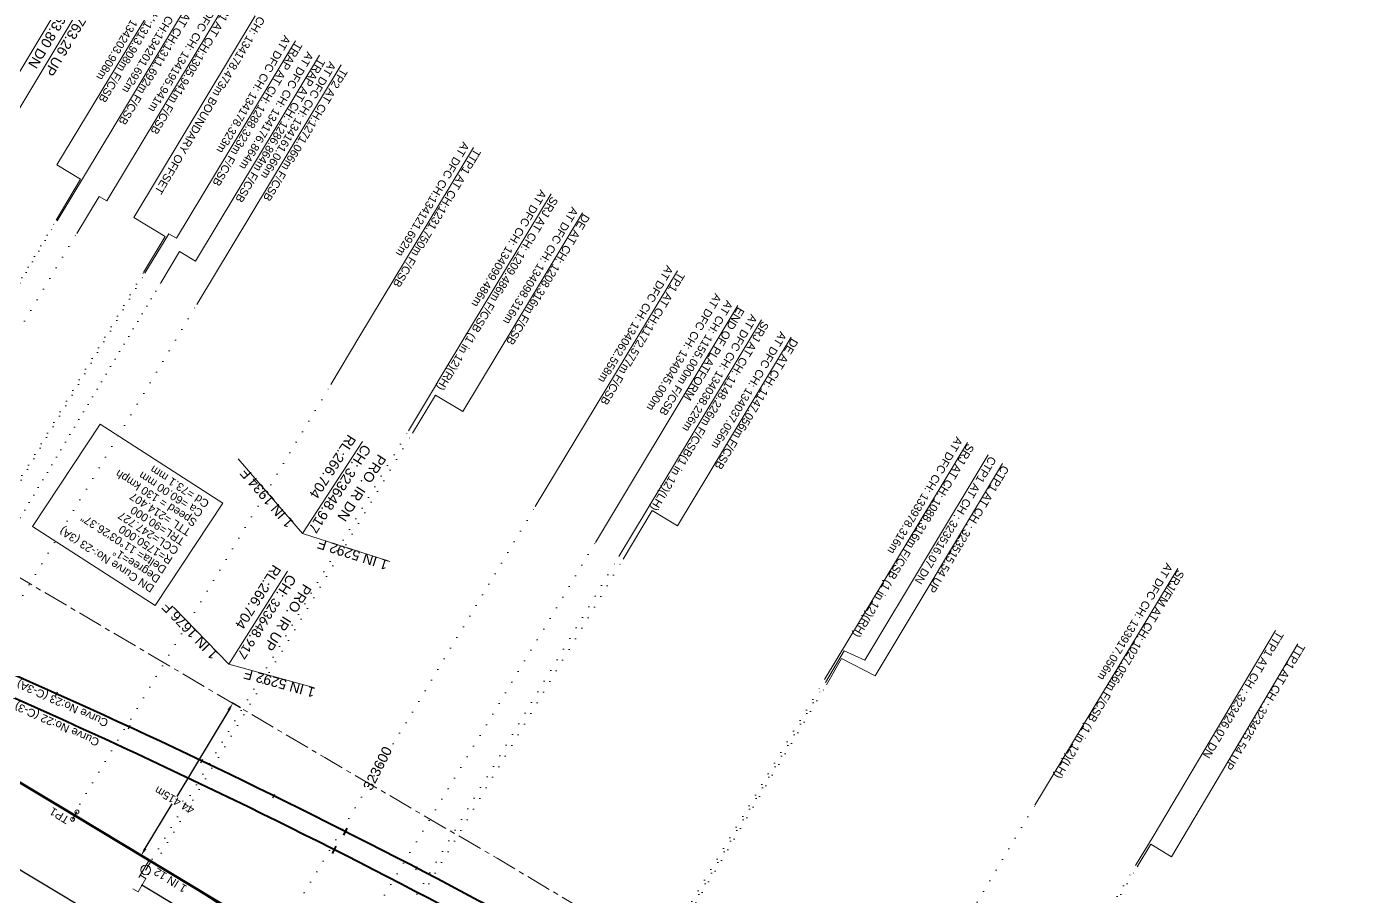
# Model space of a CAD drawing. Header units: metres. Extents: x 560405 to 1249476, y 3385111 to 6787087.
# Drawn here: x 625301.4 to 625633.5, y 3393134.4 to 3393351.9 of the extents above; entities that cross this region are included whole.
import ezdxf

# ---------------------------------------------------------------- set-up
doc = ezdxf.new("R2010")
doc.units = ezdxf.units.M
doc.header["$MEASUREMENT"] = 0
doc.header["$PDSIZE"] = 0.05
doc.linetypes.add('ACAD_ISO07W100', pattern=[3, 0, -3])
doc.linetypes.add('CENTER', pattern=[2, 1.25, -0.25, 0.25, -0.25])
doc.layers.get('Defpoints').update_dxf_attribs({"color": 5, "lineweight": 0})
for name, color, linetype, lineweight in [('Cardinal_Leader', 10, 'Continuous', 0), ('Chainage', 7, 'Continuous', 0), ('DOTED LINE', 7, 'ACAD_ISO07W100', 18), ('Existing Railway Boundary', 7, 'CENTER', 0), ('Horiz Curve', 7, 'Continuous', 0), ("NEW KHANNA CROSSING STN. SRJ's", 10, 'Continuous', 0), ("NEW MANDI GOBINDPUR CROSSING STN. SRJ's", 10, 'Continuous', 0), ('NEW MANDI GOBINDPUR LOOP LINES', 1, 'Continuous', 0), ('Prop_Horiz Alignment', 7, 'Continuous', 0), ('Proposed Chainage', 10, 'Continuous', 0), ('PROPOSED DFCC TRACK', 1, 'Continuous', 0), ('Proposed TPTC Chainages', 10, 'Continuous', 0)]:
    doc.layers.add(name, color=color, linetype=linetype, lineweight=lineweight)
for name, color, linetype in [('cut conn grades dn', 192, 'Continuous'), ('cut conn grades up', 192, 'Continuous'), ('Dimension', 10, 'Continuous'), ('IR PROPOSALS', 190, 'Continuous'), ("NEW SIRHINDH STN. SRJ's", 10, 'Continuous'), ('OP-3 CH UP', 7, 'Continuous')]:
    doc.layers.add(name, color=color, linetype=linetype)
doc.styles.add('ARIAL', font='arial.ttf')
doc.styles.get("Standard").update_dxf_attribs({"font": 'arial.ttf'})
doc.styles.add('Style-Arial', font='arial.ttf')
doc.dimstyles.get("Standard").update_dxf_attribs({"dimtxt": 2.5, "dimasz": 2.5, "dimexe": 0.18, "dimexo": 0.0625, "dimgap": 0.09, "dimtad": 0, "dimtih": 1, "dimtoh": 1, "dimdec": 3, "dimzin": 0, "dimdsep": 46, "dimtxsty": 'Standard', "dimcen": 0.09, "dimaunit": 1, "dimadec": 4, "dimazin": 0, "dimtfac": 1, "dimtdec": 3, "dimtofl": 0, "dimtmove": 0, "dimatfit": 3, "dimfxl": 1, "dimtolj": 1, "dimtzin": 0, "dimarcsym": 0})

# ---------------------------------------------------------------- blocks, each defined once
blk = doc.blocks.new('*D238')
at = {"layer": 'Defpoints', "color": 0, "lineweight": 9, "transparency": 16777216}
for p in [(625354.95, 3393181.47), (625330.05, 3393144.61), (625332.04, 3393143.41)]:
    blk.add_point(p, dxfattribs=at)
at = {"layer": 'Dimension', "color": 0, "lineweight": -2, "transparency": 16777216}
for p, q in [((625354.89, 3393181.5), (625352.8, 3393182.76)), ((625351.92, 3393180.95), (625338.95, 3393159.4)), ((625331.08, 3393146.33), (625337.8, 3393157.5)), ((625331.99, 3393143.45), (625329.89, 3393144.71))]:
    blk.add_line(p, q, dxfattribs=at)
at = {"layer": 'Dimension', "color": 0, "lineweight": 9, "transparency": 16777216}
for points in [[(625351.64, 3393181.12), (625352.21, 3393180.78), (625352.95, 3393182.67)], [(625330.79, 3393146.5), (625331.37, 3393146.16), (625330.05, 3393144.61)]]:
    blk.add_solid(points, dxfattribs=at)
at = {"layer": 'Dimension', "color": 0, "lineweight": 0, "transparency": 16777216, "insert": (625338.38, 3393158.45), "char_height": 2, "attachment_point": 5, "rotation": 150}
blk.add_mtext('\\A1;44.415m', dxfattribs=at)

msp = doc.modelspace()

# ---------------------------------------------------------------- linework, layer by layer
at = {"layer": 'Cardinal_Leader', "linetype": 'Continuous', "lineweight": 13}
msp.add_line((625312.912, 3393153.691), (625314.0001, 3393155.5118), dxfattribs=at)
for centre in [(625314.0001, 3393155.5118), (625312.912, 3393153.691)]:
    msp.add_circle(centre, 0.5, dxfattribs=at)
at = {"layer": 'cut conn grades dn', "color": 190, "linetype": 'Continuous', "lineweight": 0, "flags": 128}
for points in [[(625320.2122, 3393374.8668), (625288.6683, 3393322.247)], [(625324.211, 3393372.4758), (625290.6948, 3393316.5659)], [(625541.6843, 3393244.8137), (625510.8782, 3393193.4246), (625505.6817, 3393195.7847), (625501.0209, 3393187.8285)], [(625545.3089, 3393242.6464), (625513.4707, 3393189.5357), (625505.0287, 3393193.859), (625501.2762, 3393187.2843)], [(625613.4628, 3393200.8788), (625582.9007, 3393149.3442), (625582.9007, 3393149.3442), (625578.5242, 3393142.0738)], [(625619.0629, 3393197.5303), (625587.4851, 3393144.2786), (625582.3018, 3393147.407), (625578.9485, 3393141.8201)]]:
    msp.add_lwpolyline(points, dxfattribs=at)
at = {"layer": 'cut conn grades up', "color": 190, "linetype": 'Continuous', "lineweight": 0}
for p, q in [((625385.3408, 3393248.1392), (625370.3329, 3393225.0954)), ((625366.6295, 3393215.6619), (625351.927, 3393192.4221))]:
    msp.add_line(p, q, dxfattribs=at)
at = {"layer": 'cut conn grades up', "color": 190, "linetype": 'Continuous', "lineweight": 0, "flags": 128}
for points in [[(625392.1736, 3393218.0947), (625370.3329, 3393225.0954), (625354.3077, 3393243.7531)], [(625373.1509, 3393186.5811), (625351.927, 3393192.4221), (625338.1001, 3393206.7348)]]:
    msp.add_lwpolyline(points, dxfattribs=at)
at = {"layer": 'DOTED LINE', "color": 1, "linetype": 'ACAD_ISO07W100', "lineweight": 18}
for p, q in [((625235.2138, 3393179.8148), (625308.8219, 3393303.4478)), ((625244.1422, 3393194.5237), (625309.0483, 3393303.2987)), ((625230.8692, 3393161.1392), (625313.9848, 3393300.1451)), ((625257.127, 3393166.6072), (625331.0062, 3393290.1658)), ((625257.5015, 3393137.7455), (625343.9935, 3393282.3981)), ((625313.1182, 3393154.788), (625377.4539, 3393262.3856)), ((625330.2529, 3393137.1787), (625397.8306, 3393250.1984)), ((625331.1869, 3393140.9934), (625396.8385, 3393250.7918)), ((625337.3737, 3393079.3739), (625428.5343, 3393231.8347)), ((625368.5901, 3393097.4626), (625443.5611, 3393222.8472)), ((625386.2453, 3393113.6867), (625449.4201, 3393219.3429)), ((625389.2306, 3393116.2667), (625450.4828, 3393218.7073)), ((625434.2213, 3393077.2205), (625500.8191, 3393188.6014)), ((625489.5906, 3393050.4717), (625553.3841, 3393157.1626))]:
    msp.add_line(p, q, dxfattribs=at)
at = {"layer": 'DOTED LINE', "color": 6, "linetype": 'ACAD_ISO07W100', "lineweight": 18}
msp.add_line((625282.7778, 3393210.3057), (625330.6543, 3393290.3762), dxfattribs=at)
at = {"layer": 'DOTED LINE', "color": 190, "linetype": 'ACAD_ISO07W100', "lineweight": 18}
for p, q in [((625452.7553, 3393106.1359), (625501.2762, 3393187.2843)), ((625455.0482, 3393110.9418), (625501.0209, 3393187.8285)), ((625530.2551, 3393060.3833), (625578.9485, 3393141.8201)), ((625532.5515, 3393065.1872), (625578.5242, 3393142.0738))]:
    msp.add_line(p, q, dxfattribs=at)
at = {"layer": 'DOTED LINE', "color": 1, "linetype": 'ACAD_ISO07W100', "lineweight": 18, "ltscale": 0.7}
msp.add_lwpolyline([(625245.9456, 3393147.9069), (625250.751, 3393155.8821), (625254.6807, 3393153.5324), (625334.9529, 3393287.783)], dxfattribs=at)
at = {"layer": 'Existing Railway Boundary', "color": 6, "lineweight": 20, "ltscale": 5, "flags": 128}
msp.add_lwpolyline([(627892.3746, 3391590.8464), (627853.8026, 3391614.8633), (627807.8709, 3391643.3648), (627763.2098, 3391671.1424), (627729.391, 3391692.3162), (627635.8822, 3391750.6784), (627660.1446, 3391809.2203), (627519.5568, 3391891.152), (627476.8389, 3391915.865), (627434.3844, 3391942.69), (627307.5279, 3392026.3119), (627306.7829, 3392026.5061), (627267.353, 3392052.7992), (627223.9736, 3392078.9893), (627097.3461, 3392148.2433), (627064.2509, 3392171.6214), (627020.7361, 3392194.4307), (626980.8782, 3392219.8528), (626937.972, 3392245.713), (626894.59, 3392272.359), (626851.325, 3392298.078), (626765.656, 3392350.035), (626720.72, 3392377.008), (626678.274, 3392402.82), (626638.354, 3392427.704), (626595.176, 3392453.388), (626546.2585, 3392482.4138), (626502.9741, 3392507.8519), (626457.1589, 3392535.47), (626370.2027, 3392585.4762), (626329.4837, 3392607.8197), (626276.63, 3392641.1068), (626248.5163, 3392659.2277), (626219.5479, 3392680.9715), (626152.643, 3392718.511), (626109.5867, 3392744.8943), (626057.9239, 3392775.41), (626021.0374, 3392796.8242), (625904.8086, 3392858.5418), (625861.3055, 3392884.0038), (625818.1177, 3392909.4437), (625699.839, 3392978.326), (625656.064, 3393004.068), (625614.356, 3393028.385), (625543.556, 3393070.031), (625500.6769, 3393095.2405), (625461.769, 3393118.43), (625418.978, 3393143.909), (625375.919, 3393169.091), (625289.4128, 3393220.1398), (625283.3377, 3393209.9857), (625180.1642, 3393272.0512), (624950.6342, 3393412.922), (624924.3694, 3393369.1236), (624924.3694, 3393369.1236)], dxfattribs=at)
at = {"layer": 'Horiz Curve', "color": 190, "lineweight": 40, "flags": 128}
for points in [[(625380.6624, 3393149.6903), (625381.5649, 3393151.4751)], [(625380.6628, 3393149.6901), (625381.5653, 3393151.4749)], [(625377.8941, 3393145.1248), (625378.7961, 3393146.9098)]]:
    msp.add_lwpolyline(points, dxfattribs=at)
at = {"layer": 'Horiz Curve', "color": 190, "lineweight": 40}
for centre in [(624591.402, 3391588.8992), (624589.1082, 3391584.0938)]:
    msp.add_arc(centre, 1750, 60.4272689, 68.5379528, dxfattribs=at)
at = {"layer": 'IR PROPOSALS', "lineweight": 13}
msp.add_lwpolyline([(625350.4429, 3393232.6855), (625319.7838, 3393252.4218), (625302.9346, 3393226.8353), (625333.5938, 3393207.0991)], close=True, dxfattribs=at)
at = {"layer": "NEW MANDI GOBINDPUR CROSSING STN. SRJ's", "color": 1, "linetype": 'Continuous', "lineweight": 0, "flags": 128}
for points in [[(625338.639, 3393366.369), (625309.0076, 3393317.2457), (625314.9259, 3393313.6844), (625308.8158, 3393303.4377)], [(625351.6062, 3393358.4057), (625321.4502, 3393308.309), (625319.5232, 3393309.3402), (625313.9848, 3393300.1451)], [(625368.618, 3393348.2938), (625338.8839, 3393298.9365), (625336.9795, 3393300.073), (625331, 3393290.1695)], [(625374.6454, 3393344.6898), (625343.6157, 3393293.1909), (625339.6289, 3393295.6104), (625334.9529, 3393287.783)], [(625380.0566, 3393342.3081), (625343.9555, 3393282.3351)], [(625413.0675, 3393321.63), (625384.7024, 3393274.5083), (625384.7024, 3393274.5083), (625377.4539, 3393262.3856)], [(625464.053, 3393290.751), (625428.5343, 3393231.8347)], [(625479.124, 3393282.1328), (625450.8139, 3393234.9783), (625450.8139, 3393234.9783), (625443.5606, 3393222.8475)]]:
    msp.add_lwpolyline(points, dxfattribs=at)
at = {"layer": "NEW MANDI GOBINDPUR CROSSING STN. SRJ's", "color": 6, "linetype": 'Continuous', "lineweight": 0, "flags": 128}
msp.add_lwpolyline([(625358.5512, 3393354.5273), (625328.2208, 3393304.1409), (625336.0845, 3393299.3971), (625330.6543, 3393290.3762)], dxfattribs=at)
at = {"layer": "NEW MANDI GOBINDPUR CROSSING STN. SRJ's", "linetype": 'Continuous', "lineweight": 0, "flags": 128}
for points in [[(625432.5034, 3393310.0283), (625404.1341, 3393262.9092), (625404.1254, 3393262.8947), (625396.8385, 3393250.7918)], [(625440.3436, 3393305.3208), (625410.4347, 3393255.6269), (625403.5764, 3393259.7276), (625397.8306, 3393250.1984)], [(625485.0799, 3393278.5709), (625449.4201, 3393219.3429)], [(625492.4379, 3393274.1721), (625464.041, 3393227.0564), (625457.7598, 3393230.8382), (625450.4828, 3393218.7073)], [(625536.5049, 3393247.8232), (625500.8191, 3393188.6014)], [(625589.0519, 3393216.4038), (625553.3841, 3393157.1626)]]:
    msp.add_lwpolyline(points, dxfattribs=at)
at = {"layer": "NEW MANDI GOBINDPUR CROSSING STN. SRJ's", "linetype": 'Continuous', "lineweight": 13, "flags": 128}
msp.add_lwpolyline([(625331.1943, 3393141.0058), (625332.4812, 3393143.1492)], dxfattribs=at)
msp.add_lwpolyline([(625331.1943, 3393141.0058), (625332.4812, 3393143.1492)], dxfattribs=at)
at = {"layer": "NEW MANDI GOBINDPUR CROSSING STN. SRJ's", "linetype": 'Continuous', "lineweight": 13}
msp.add_circle((625331.1943, 3393141.0058), 1.2, dxfattribs=at)
msp.add_circle((625331.1943, 3393141.0058), 1.2, dxfattribs=at)
at = {"layer": 'NEW MANDI GOBINDPUR LOOP LINES', "color": 1, "linetype": 'Continuous', "lineweight": 25, "flags": 128}
msp.add_lwpolyline([(626082.9785, 3392675.0158, 0.00063884), (626075.1776, 3392679.3904), (626002.9154, 3392719.7918, -0.00801442), (625905.8772, 3392776.1055), (625403.3945, 3393078.5776), (625257.127, 3393166.624)], format="xyb", dxfattribs=at)
at = {"layer": 'NEW MANDI GOBINDPUR LOOP LINES', "color": 1, "linetype": 'Continuous', "lineweight": 25}
msp.add_lwpolyline([(626074.307, 3392635.79), (625337.3853, 3393079.3838, -0.04465333), (625257.5089, 3393137.7579), (625245.9456, 3393147.9069)], format="xyb", dxfattribs=at)
at = {"layer": 'NEW MANDI GOBINDPUR LOOP LINES', "linetype": 'Continuous', "lineweight": 20, "flags": 128}
msp.add_lwpolyline([(625329.9656, 3393139.6144), (625331.2516, 3393138.8423), (625329.2689, 3393135.5398), (625327.9829, 3393136.3119)], dxfattribs=at)
at = {"layer": 'NEW MANDI GOBINDPUR LOOP LINES', "linetype": 'Continuous', "lineweight": 25, "flags": 128}
msp.add_lwpolyline([(626248.0671, 3392584.7126), (625330.2603, 3393137.191)], dxfattribs=at)
at = {"layer": "NEW SIRHINDH STN. SRJ's", "lineweight": 25, "flags": 128}
msp.add_lwpolyline([(625433.0727, 3393075.3028, -0.02078913), (625394.5718, 3393100.7162), (625370.9819, 3393117.7358, 0.02078909), (625332.4812, 3393143.1492)], format="xyb", dxfattribs=at)
at = {"layer": 'OP-3 CH UP', "color": 40, "lineweight": 9, "true_color": 0xf8d731}
for radius in [8763.3902, 8182.5236, 7294.1209]:
    msp.add_circle((624059.7714, 3393874.4188), radius, dxfattribs=at)
at = {"layer": 'Prop_Horiz Alignment', "color": 4, "linetype": 'Continuous', "lineweight": 30, "flags": 128}
for points in [[(625308.7176, 3393184.5835), (625309.1276, 3393185.4956)], [(625326.9068, 3393176.2816), (625327.3272, 3393177.1889)], [(625344.9999, 3393167.7724), (625345.4306, 3393168.6748)], [(625362.9945, 3393159.0569), (625363.4355, 3393159.9544)], [(625398.6792, 3393141.0119), (625399.1406, 3393141.8991)]]:
    msp.add_lwpolyline(points, dxfattribs=at)
at = {"layer": 'Proposed Chainage', "linetype": 'Continuous', "lineweight": 0, "flags": 128}
msp.add_lwpolyline([(625329.4622, 3393139.1305), (625332.0408, 3393143.4142)], dxfattribs=at)
msp.add_lwpolyline([(625329.4622, 3393139.1305), (625332.0408, 3393143.4142)], dxfattribs=at)
at = {"layer": 'PROPOSED DFCC TRACK', "color": 1, "linetype": 'Continuous', "lineweight": 50}
msp.add_line((627424.6711, 3391883.7448), (625313.456, 3393154.6014), dxfattribs=at)
at = {"layer": 'PROPOSED DFCC TRACK', "color": 1, "linetype": 'Continuous', "lineweight": 50, "flags": 128}
msp.add_lwpolyline([(625313.456, 3393154.6014), (625308.8864, 3393157.3516), (625304.3154, 3393160.0994), (625299.7417, 3393162.8426), (625295.1637, 3393165.5788), (625290.5803, 3393168.3057), (625285.9899, 3393171.021), (625281.3912, 3393173.7222), (625276.783, 3393176.4071), (625272.1639, 3393179.0733), (625267.5327, 3393181.7183), (625262.888, 3393184.3397), (625258.2289, 3393186.9351), (625253.554, 3393189.5021), (625248.8622, 3393192.0382), (625244.1525, 3393194.5409)], dxfattribs=at)
at = {"layer": 'Proposed TPTC Chainages', "color": 1, "lineweight": 0, "flags": 128}
msp.add_lwpolyline([(625344.6928, 3393362.5131), (625309.0483, 3393303.2987)], dxfattribs=at)

# ---------------------------------------------------------------- texts
at = {"layer": 'Chainage', "color": 190, "lineweight": 0, "char_height": 2.5, "attachment_point": 1, "line_spacing_factor": 0.672, "style": 'Style-Arial'}
for s, insert, rotation in [('CTP2 :- 323763.80 DN', (625322.1126, 3393371.5538), 239.058638), ('CTP2 :- 323763.26 UP', (625326.0844, 3393369.4971), 239.058638), ('323600', (625385.3686, 3393161.7661), 63.175191)]:
    msp.add_mtext(s, dxfattribs=dict(at, insert=insert, rotation=rotation))
at = {"layer": 'cut conn grades dn', "color": 190, "linetype": 'Continuous', "lineweight": 0, "char_height": 2, "attachment_point": 4, "rotation": 239, "line_spacing_factor": 0.6, "style": 'ARIAL'}
for s, insert in [('\\pxsm1;CTP1 AT CH : {\\fArial|b0|i0|c0|p39;323516.07 DN}', (625542.9763, 3393244.1182)), ('\\pxsm1;CTP1 AT CH : {\\fArial|b0|i0|c0|p39;323515.54} UP', (625546.1352, 3393241.8396)), ('\\pxsm1;TTP1 AT CH : {\\fArial|b0|i0|c0|p39;323426.07 DN}', (625614.7624, 3393200.3278)), ('\\pxsm1;TTP1 AT CH : {\\fArial|b0|i0|c0|p39;323425.54} UP', (625620.1451, 3393197.2854))]:
    msp.add_mtext(s, dxfattribs=dict(at, insert=insert))
at = {"layer": 'cut conn grades up', "color": 190, "lineweight": 0, "char_height": 2.5, "attachment_point": 4, "line_spacing_factor": 1.08, "style": 'Style-Arial'}
for s, insert, rotation in [('PRO. IR DN \\PCH: 323648.917\\PRL:266.704', (625386.6032, 3393246.9384), 236.924827), ('PRO. IR UP \\PCH: {\\fCalibri|b0|i0|c0|p34;\\H0.91667x;323648.917\\P}RL:266.704', (625367.9077, 3393214.4779), 237.680876)]:
    msp.add_mtext(s, dxfattribs=dict(at, insert=insert, rotation=rotation))
at = {"layer": 'cut conn grades up', "color": 190, "lineweight": 13, "char_height": 2.5, "line_spacing_factor": 0.84, "style": 'Style-Arial'}
for s, insert, attachment_point, rotation in [('1 IN 1934 F', (625368.3551, 3393227.8828), 7, 130.65955), ('1 IN 5292 F', (625374.6555, 3393223.9002), 9, 162.227429), ('1 IN 1676 F', (625349.5128, 3393195.1146), 7, 134.010804), ('1 IN 5292 F', (625356.166, 3393191.3439), 9, 164.61265)]:
    msp.add_mtext(s, dxfattribs=dict(at, insert=insert, attachment_point=attachment_point, rotation=rotation))
at = {"layer": 'Existing Railway Boundary', "color": 6, "linetype": 'Continuous', "ltscale": 5}
msp.add_text('CH: 134178.473m BOUNDARY OFFSET', height=2, rotation=239.316825, dxfattribs=at).set_placement((625359.3795, 3393354.6232))
at = {"layer": 'Horiz Curve', "color": 190, "lineweight": 40, "style": 'ARIAL'}
for s, p in [('Curve No:23 (C-3A)', (625322.06, 3393178.4593)), ('Curve No:22 (C-3)', (625319.8299, 3393173.6246))]:
    msp.add_text(s, height=2, rotation=155.776899, dxfattribs=at).set_placement(p)
at = {"layer": 'IR PROPOSALS', "color": 190, "lineweight": 13, "insert": (625347.2825, 3393233.0786), "char_height": 2.000005, "attachment_point": 7, "rotation": 147, "line_spacing_factor": 0.84, "style": 'Style-Arial'}
msp.add_mtext('DN Curve No:-23 (3A)\\PDegree=1%%D\\PDelta= 11%%D03\'26.37"\\PR=1750.000\\PCCL=247.727\\PTRL=90.000\\PTTL =214.407\\PSpeed = 130 kmph\\PCa =60.00 mm\\PCd =73.1 mm', dxfattribs=at)
at = {"layer": "NEW KHANNA CROSSING STN. SRJ's", "color": 1, "linetype": 'Continuous', "lineweight": 13, "insert": (625477.1852, 3393283.0752), "char_height": 2, "width": 41.72691, "attachment_point": 4, "rotation": 239.020762, "line_spacing_factor": 0.648, "style": 'ARIAL'}
msp.add_mtext('\\pxsm1;END OF PLATFORM \\PAT CH: 1155.000m F/CSB\\PAT DFC CH: 134045.000m ', dxfattribs=at)
at = {"layer": "NEW MANDI GOBINDPUR CROSSING STN. SRJ's", "color": 1, "linetype": 'Continuous', "lineweight": 13, "char_height": 2, "width": 51.421104, "attachment_point": 4, "rotation": 239.458052, "line_spacing_factor": 0.648, "style": 'ARIAL'}
for s, insert in [('\\pxsm1;TRAP AT CH: 1288.323m F/CSB\\PAT DFC CH: 134178.323m', (625368.0978, 3393348.4856)), ('\\pxsm1;TRAP AT CH: 1286.864m F/CSB\\PAT DFC CH: 134176.864m', (625373.8137, 3393344.395))]:
    msp.add_mtext(s, dxfattribs=dict(at, insert=insert))
at = {"layer": "NEW MANDI GOBINDPUR CROSSING STN. SRJ's", "linetype": 'Continuous', "lineweight": 13, "char_height": 2, "attachment_point": 4, "line_spacing_factor": 0.648, "style": 'ARIAL'}
for s, insert, width, rotation in [('\\pxsm1;SRJ AT CH: 1209.486m F/CSB (1 in 12)(RH)\\PAT DFC CH: 134099.486m', (625432.0513, 3393309.8657), 66.683078, 238.948829), ('\\pxsm1;DE AT CH: 1208.316m F/CSB\\PAT DFC CH: 134098.316m', (625439.9568, 3393305.5521), 46.810471, 238.948829), ('\\pxsm1;SRJ AT CH: 1148.226m F/CSB(1 in 12)(LH)\\PAT DFC CH: 134038.226m', (625484.7174, 3393278.7229), 66.338254, 239.020762), ('\\pxsm1;DE AT CH: 1147.056m F/CSB\\PAT DFC CH: 134037.056m', (625492.0329, 3393274.4143), 46.810471, 238.948829), ('\\pxsm1;SRJ AT CH: 1088.316m F/CSB (1 in 12)(RH)\\PAT DFC CH: 133978.316m', (625536.0134, 3393248.1171), 68.411767, 238.948829), ('\\pxsm1;SRJ/FM AT CH: 1027.056m F/CSB (1 in 12)(LH)\\PAT DFC CH: 133917.056m', (625588.4966, 3393216.5481), 68.411767, 238.948829)]:
    msp.add_mtext(s, dxfattribs=dict(at, insert=insert, width=width, rotation=rotation))
at = {"layer": "NEW MANDI GOBINDPUR CROSSING STN. SRJ's", "linetype": 'Continuous', "lineweight": 13, "insert": (625341.1485, 3393136.0384), "char_height": 2, "attachment_point": 4, "rotation": 148, "line_spacing_factor": 0.60036, "style": 'ARIAL'}
msp.add_mtext('1 IN 12', dxfattribs=at)
msp.add_mtext('1 IN 12', dxfattribs=at)
at = {"layer": 'Proposed TPTC Chainages', "color": 1, "lineweight": 0, "char_height": 2, "attachment_point": 4, "line_spacing_factor": 0.6, "style": 'ARIAL'}
for s, insert, rotation in [('\\pxsm1;TP1 AT CH:1313.908m F/CSB\\PAT DFC CH: 134203.908m', (625338.3105, 3393366.5782), 239), ('\\pxsm1;CTP1 AT CH:1311.692m F/CSB\\PAT DFC CH:134201.692m', (625344.3643, 3393362.7223), 239), ('\\pxsm1;TP1 AT CH:1305.941m F/CSB\\PAT DFC CH: 134195.941m', (625351.2778, 3393358.6149), 239), ('\\pxsm1;TP2 AT CH:1271.066m F/CSB\\PAT DFC CH: 134161.066m', (625379.4313, 3393341.9094), 239), ('\\pxsm1;TP1 AT CH:1172.577m F/CSB\\PAT DFC CH: 134062.558m', (625463.6972, 3393290.9637), 239), ('\\pxsm1;TP1', (625311.8068, 3393153.2409), 148.547178)]:
    msp.add_mtext(s, dxfattribs=dict(at, insert=insert, rotation=rotation))
at = {"layer": 'Proposed TPTC Chainages', "color": 1, "lineweight": 0, "insert": (625412.739, 3393321.8392), "char_height": 2, "width": 54.019068, "attachment_point": 4, "rotation": 239, "line_spacing_factor": 0.6, "style": 'ARIAL'}
msp.add_mtext('\\pxsm1;TTP1 AT CH:1231.750m F/CSB\\PAT DFC CH:134121.692m', dxfattribs=at)

# ---------------------------------------------------------------- dimensions: what is measured, and where the dimension line sits
at = {"layer": 'Dimension', "color": 6, "lineweight": 0}
dim = msp.add_linear_dim(base=(625330.0485, 3393144.6135), p1=(625354.9469, 3393181.467), p2=(625332.0408, 3393143.4142), angle=238.953949, dimstyle='Standard', override={"dimtxt": 2, "dimasz": 2, "dimpost": 'm'}, dxfattribs=at)
dim.commit()
dim.dimension.update_dxf_attribs({"geometry": '*D238', "text_midpoint": (625338.378, 3393158.451), "dimtype": 161, "text_rotation": 150})

doc.saveas('drawing.dxf')
